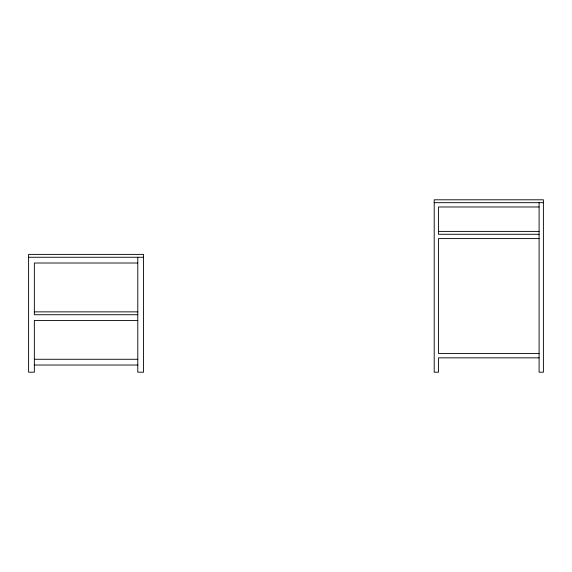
<?xml version="1.0" encoding="UTF-8"?>
<svg xmlns="http://www.w3.org/2000/svg" width="572" height="572" viewBox="0 0 572 572"><rect width="100%" height="100%" fill="white"/><g stroke="black" fill="none" stroke-linecap="round" stroke-linejoin="round"><path stroke-width="0.86" d="M434.212 202.674L543.4 202.674M539.089 206.978L438.517 206.978L438.517 234.277L539.089 234.277M438.517 231.403L539.089 231.403M539.089 238.588L438.517 238.588L438.517 353.525L539.089 353.525M28.6 257.264L143.536 257.264M137.788 263.013L34.349 263.013L34.349 314.736L137.788 314.736M34.349 311.862L137.788 311.862M137.788 320.484L34.349 320.484L34.349 372.2L28.6 372.2L28.6 254.39L143.536 254.39L143.536 372.2L137.788 372.2L137.788 257.264M539.089 357.836L438.517 357.836L438.517 372.2L434.212 372.2L434.212 199.8L543.4 199.8L543.4 372.2L539.089 372.2L539.089 202.674M34.349 359.273L137.788 359.273M34.349 365.022L137.788 365.022"/></g></svg>
